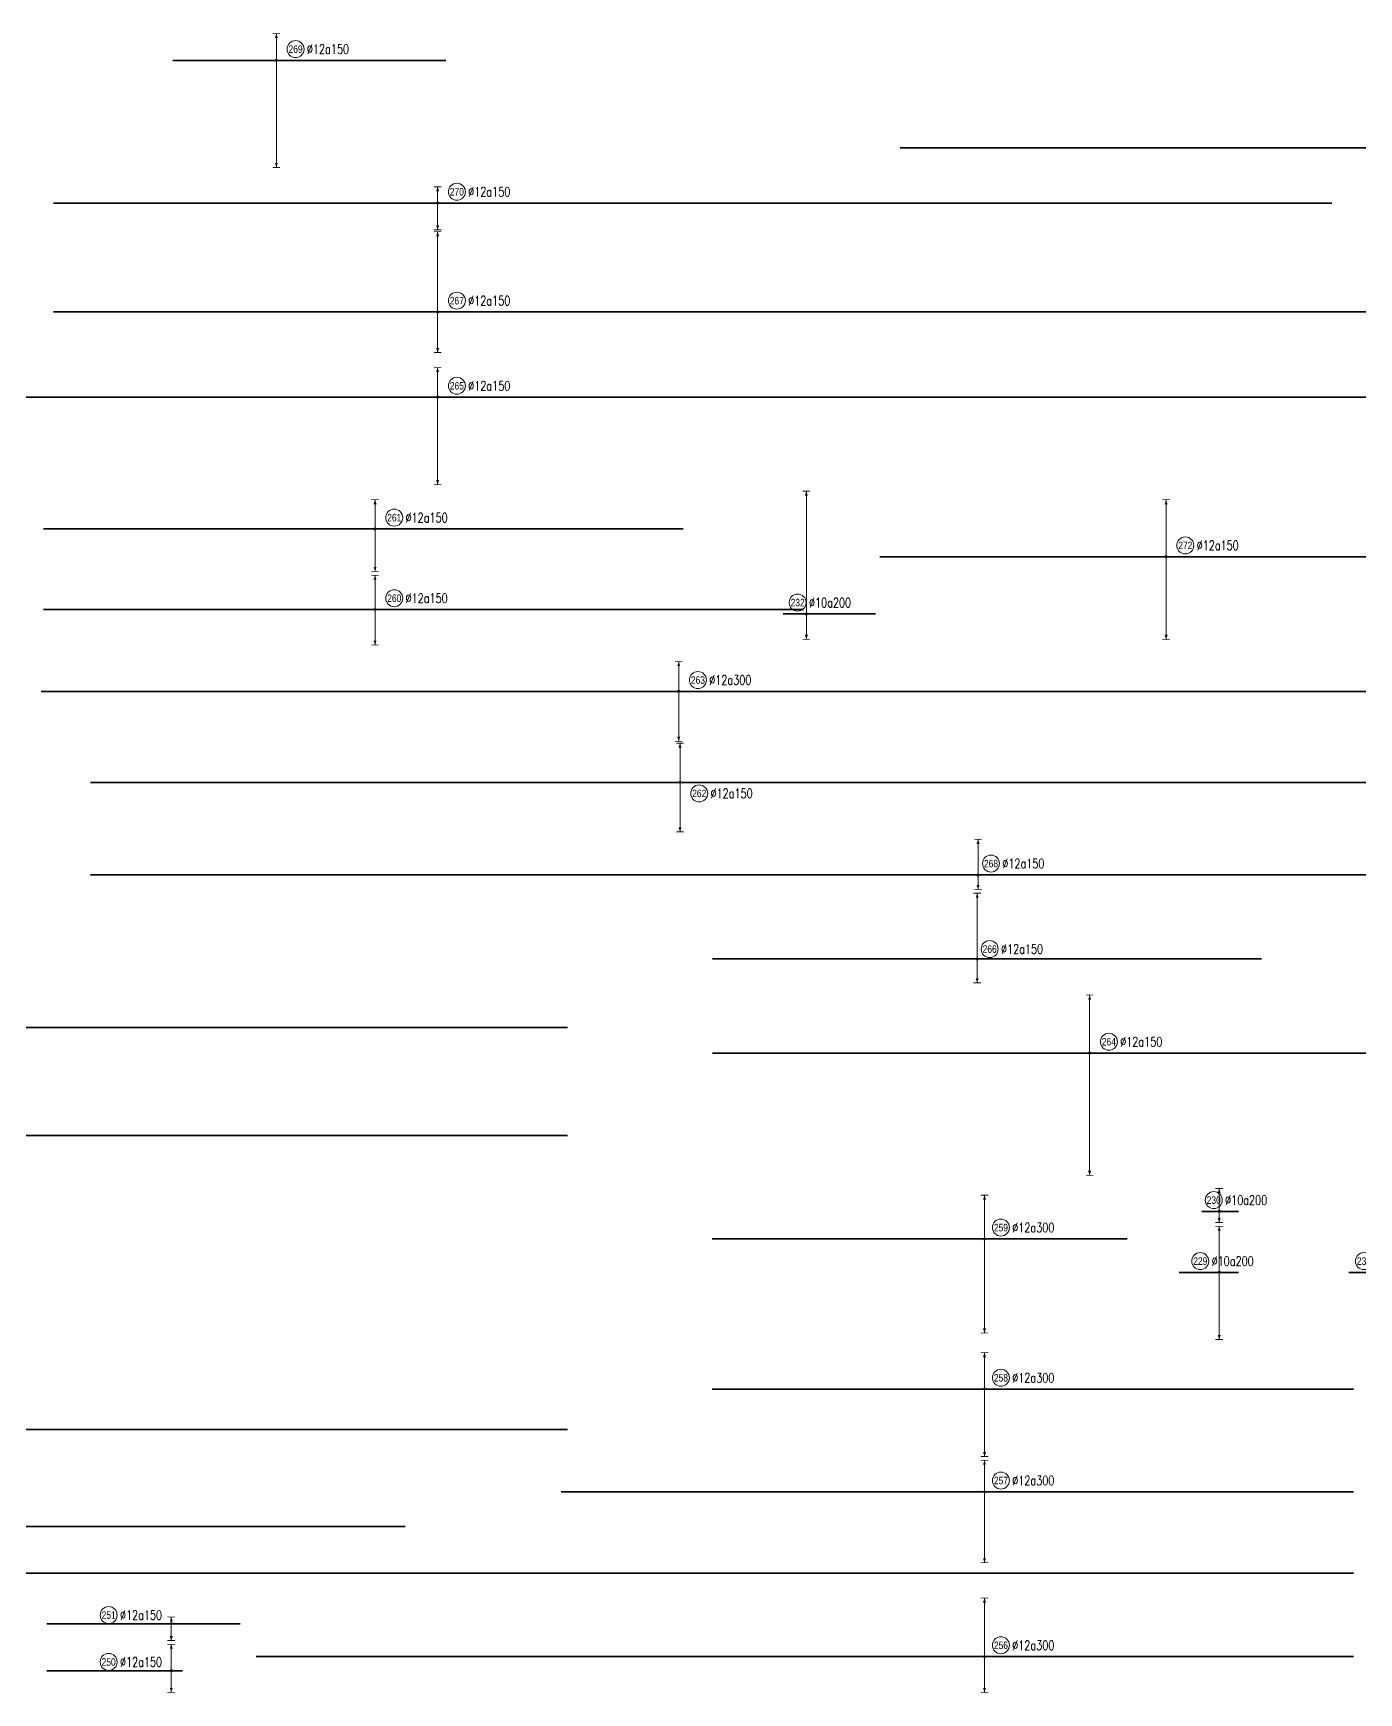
# Model space of a CAD drawing. Header units: millimetres. Extents: x -247377 to 927516, y -864259 to 155594.
# Drawn here: x 425197 to 495444, y 980 to 88920 of the extents above; entities that cross this region are included whole.
import ezdxf
from ezdxf.enums import TextEntityAlignment as Align

# ---------------------------------------------------------------- set-up
doc = ezdxf.new("R2010")
doc.units = ezdxf.units.MM
doc.header["$MEASUREMENT"] = 0
for name, color, linetype, lineweight in [('NDC_S_DIM', 1, 'Continuous', 15), ('NDC_S_REBAR', 4, 'Continuous', 35), ('NDC_S_VN TEXT', 7, 'Continuous', 20)]:
    doc.layers.add(name, color=color, linetype=linetype, lineweight=lineweight)
doc.styles.add('ARIAL', font='arial.ttf', dxfattribs={"width": 0.8})
doc.styles.add('NDC_EN TXT', font='romans.shx', dxfattribs={"width": 0.8})

# ---------------------------------------------------------------- blocks, each defined once
blk = doc.blocks.new('*U471')
h = blk.add_hatch(color=6)
edge = h.paths.add_edge_path()
edge.add_arc((-2.99, 0), 0.3, 0, 360)
at = {"layer": 'NDC_S_DIM', "color": 8}
for q in [(-2.99, 7.12), (-2.99, -28.36)]:
    blk.add_line((-2.99, 0), q, dxfattribs=at)
for points in [[(-3.99, 7.12, 0.2, 0.2, 0), (-1.99, 7.12, 0, 0, 0)], [(-3.99, -28.36, 0.2, 0.2, 0), (-1.99, -28.36, 0, 0, 0)]]:
    blk.add_lwpolyline(points, format="xyseb", dxfattribs=at)
at = {"layer": 'NDC_S_DIM'}
blk.add_circle((2.1, 3), 2.25, dxfattribs=at)
at = {"layer": 'NDC_S_DIM', "color": 6}
blk.add_circle((-2.99, 0), 0.3, dxfattribs=at)
at = {"layer": 'NDC_S_DIM', "color": 8}
for points in [[(-3.39, 5.92), (-2.99, 7.12), (-2.59, 5.92)], [(-3.39, -27.16), (-2.99, -28.36), (-2.59, -27.16)]]:
    blk.add_solid(points, dxfattribs=at)
at = {"layer": 'NDC_S_REBAR'}
for p, q in [((0, 0), (-30.46, 0)), ((-30.46, 0), (-30.46, 0)), ((0, 0), (41.89, 0)), ((41.89, 0), (41.89, 0)), ((41.89, 0), (41.89, 0)), ((-30.46, 0), (-30.46, 0))]:
    blk.add_line(p, q, dxfattribs=at)
at = {"layer": 'NDC_S_VN TEXT', "style": 'ARIAL', "width": 0.8}
blk.add_attdef('KHT', text='', height=2, dxfattribs=at).set_placement((2.1, 3), align=Align.MIDDLE_CENTER)
at = {"layer": 'NDC_S_VN TEXT', "color": 3, "style": 'NDC_EN TXT', "width": 0.75}
blk.add_attdef('DKT', (5.1, 1.75), '', height=2.5, dxfattribs=at)
blk = doc.blocks.new('*U470')
h = blk.add_hatch(color=6)
edge = h.paths.add_edge_path()
edge.add_arc((-2.99, 0), 0.3, 0, 360)
at = {"layer": 'NDC_S_DIM', "color": 8}
for q in [(-2.99, 30.3), (-2.99, -6.2)]:
    blk.add_line((-2.99, 0), q, dxfattribs=at)
for points in [[(-3.99, 30.3, 0.2, 0.2, 0), (-1.99, 30.3, 0, 0, 0)], [(-3.99, -6.2, 0.2, 0.2, 0), (-1.99, -6.2, 0, 0, 0)]]:
    blk.add_lwpolyline(points, format="xyseb", dxfattribs=at)
at = {"layer": 'NDC_S_DIM'}
blk.add_circle((2.1, 3), 2.25, dxfattribs=at)
at = {"layer": 'NDC_S_DIM', "color": 6}
blk.add_circle((-2.99, 0), 0.3, dxfattribs=at)
at = {"layer": 'NDC_S_DIM', "color": 8}
for points in [[(-3.39, 29.1), (-2.99, 30.3), (-2.59, 29.1)], [(-3.39, -5), (-2.99, -6.2), (-2.59, -5)]]:
    blk.add_solid(points, dxfattribs=at)
at = {"layer": 'NDC_S_REBAR'}
for p, q in [((0, 0), (-210.37, 0)), ((-210.37, 0), (-210.37, 0)), ((0, 0), (47.29, 0)), ((47.29, 0), (47.29, 0)), ((47.29, 0), (47.29, 0)), ((-210.37, 0), (-210.37, 0))]:
    blk.add_line(p, q, dxfattribs=at)
at = {"layer": 'NDC_S_VN TEXT', "style": 'ARIAL', "width": 0.8}
blk.add_attdef('KHT', text='', height=2, dxfattribs=at).set_placement((2.1, 3), align=Align.MIDDLE_CENTER)
at = {"layer": 'NDC_S_VN TEXT', "color": 3, "style": 'NDC_EN TXT', "width": 0.75}
blk.add_attdef('DKT', (5.1, 1.75), '', height=2.5, dxfattribs=at)
blk = doc.blocks.new('*U469')
h = blk.add_hatch(color=6)
edge = h.paths.add_edge_path()
edge.add_arc((-2.99, 0), 0.3, 0, 360)
at = {"layer": 'NDC_S_DIM', "color": 8}
for q in [(-2.99, 4.31), (-2.99, -7.09)]:
    blk.add_line((-2.99, 0), q, dxfattribs=at)
for points in [[(-3.99, 4.31, 0.2, 0.2, 0), (-1.99, 4.31, 0, 0, 0)], [(-3.99, -7.09, 0.2, 0.2, 0), (-1.99, -7.09, 0, 0, 0)]]:
    blk.add_lwpolyline(points, format="xyseb", dxfattribs=at)
at = {"layer": 'NDC_S_DIM'}
blk.add_circle((2.1, 3), 2.25, dxfattribs=at)
at = {"layer": 'NDC_S_DIM', "color": 6}
blk.add_circle((-2.99, 0), 0.3, dxfattribs=at)
at = {"layer": 'NDC_S_DIM', "color": 8}
for points in [[(-3.39, 3.11), (-2.99, 4.31), (-2.59, 3.11)], [(-3.39, -5.89), (-2.99, -7.09), (-2.59, -5.89)]]:
    blk.add_solid(points, dxfattribs=at)
at = {"layer": 'NDC_S_REBAR'}
for p, q in [((0, 0), (-104.79, 0)), ((-104.79, 0), (-104.79, 0)), ((0, 0), (233.91, 0)), ((233.91, 0), (233.91, 0)), ((233.91, 0), (233.91, 0)), ((-104.79, 0), (-104.79, 0))]:
    blk.add_line(p, q, dxfattribs=at)
at = {"layer": 'NDC_S_VN TEXT', "style": 'ARIAL', "width": 0.8}
blk.add_attdef('KHT', text='', height=2, dxfattribs=at).set_placement((2.1, 3), align=Align.MIDDLE_CENTER)
at = {"layer": 'NDC_S_VN TEXT', "color": 3, "style": 'NDC_EN TXT', "width": 0.75}
blk.add_attdef('DKT', (5.1, 1.75), '', height=2.5, dxfattribs=at)
blk = doc.blocks.new('*U467')
h = blk.add_hatch(color=6)
edge = h.paths.add_edge_path()
edge.add_arc((-2.99, 0), 0.3, 0, 360)
at = {"layer": 'NDC_S_DIM', "color": 8}
for q in [(-2.99, 21.26), (-2.99, -10.74)]:
    blk.add_line((-2.99, 0), q, dxfattribs=at)
for points in [[(-3.99, 21.26, 0.2, 0.2, 0), (-1.99, 21.26, 0, 0, 0)], [(-3.99, -10.74, 0.2, 0.2, 0), (-1.99, -10.74, 0, 0, 0)]]:
    blk.add_lwpolyline(points, format="xyseb", dxfattribs=at)
at = {"layer": 'NDC_S_DIM'}
blk.add_circle((2.1, 3), 2.25, dxfattribs=at)
at = {"layer": 'NDC_S_DIM', "color": 6}
blk.add_circle((-2.99, 0), 0.3, dxfattribs=at)
at = {"layer": 'NDC_S_DIM', "color": 8}
for points in [[(-3.39, 20.06), (-2.99, 21.26), (-2.59, 20.06)], [(-3.39, -9.54), (-2.99, -10.74), (-2.59, -9.54)]]:
    blk.add_solid(points, dxfattribs=at)
at = {"layer": 'NDC_S_REBAR'}
for p, q in [((0, 0), (-104.79, 0)), ((-104.79, 0), (-104.79, 0)), ((0, 0), (420.73, 0)), ((420.73, 0), (420.73, 0)), ((420.73, 0), (420.73, 0)), ((-104.79, 0), (-104.79, 0))]:
    blk.add_line(p, q, dxfattribs=at)
at = {"layer": 'NDC_S_VN TEXT', "style": 'ARIAL', "width": 0.8}
blk.add_attdef('KHT', text='', height=2, dxfattribs=at).set_placement((2.1, 3), align=Align.MIDDLE_CENTER)
at = {"layer": 'NDC_S_VN TEXT', "color": 3, "style": 'NDC_EN TXT', "width": 0.75}
blk.add_attdef('DKT', (5.1, 1.75), '', height=2.5, dxfattribs=at)
blk = doc.blocks.new('*U465')
h = blk.add_hatch(color=6)
edge = h.paths.add_edge_path()
edge.add_arc((-2.99, 0), 0.3, 0, 360)
at = {"layer": 'NDC_S_DIM', "color": 8}
for q in [(-2.99, 10.39), (-2.99, -13.11)]:
    blk.add_line((-2.99, 0), q, dxfattribs=at)
for points in [[(-3.99, 10.39, 0.2, 0.2, 0), (-1.99, 10.39, 0, 0, 0)], [(-3.99, -13.11, 0.2, 0.2, 0), (-1.99, -13.11, 0, 0, 0)]]:
    blk.add_lwpolyline(points, format="xyseb", dxfattribs=at)
at = {"layer": 'NDC_S_DIM', "color": 6}
blk.add_circle((-2.99, 0), 0.3, dxfattribs=at)
at = {"layer": 'NDC_S_DIM'}
blk.add_circle((2.1, -2.92), 2.25, dxfattribs=at)
at = {"layer": 'NDC_S_DIM', "color": 8}
for points in [[(-3.39, 9.19), (-2.99, 10.39), (-2.59, 9.19)], [(-3.39, -11.91), (-2.99, -13.11), (-2.59, -11.91)]]:
    blk.add_solid(points, dxfattribs=at)
at = {"layer": 'NDC_S_REBAR'}
for p, q in [((0, 0), (-159.16, 0)), ((-159.16, 0), (-159.16, 0)), ((0, 0), (420.49, 0)), ((-159.16, 0), (-159.16, 0))]:
    blk.add_line(p, q, dxfattribs=at)
at = {"layer": 'NDC_S_VN TEXT', "style": 'ARIAL', "width": 0.8}
blk.add_attdef('KHT', text='', height=2, dxfattribs=at).set_placement((2.1, -2.92), align=Align.MIDDLE_CENTER)
at = {"layer": 'NDC_S_VN TEXT', "color": 3, "style": 'NDC_EN TXT', "width": 0.75}
blk.add_attdef('DKT', (5.1, -4.17), '', height=2.5, dxfattribs=at)
blk = doc.blocks.new('*U464')
h = blk.add_hatch(color=6)
edge = h.paths.add_edge_path()
edge.add_arc((-9, 0), 0.3, 0, 360)
at = {"layer": 'NDC_S_DIM', "color": 8}
for q in [(-9, 9.4), (-9, -3.85)]:
    blk.add_line((-9, 0), q, dxfattribs=at)
for points in [[(-10, 9.4, 0.2, 0.2, 0), (-8, 9.4, 0, 0, 0)], [(-10, -3.85, 0.2, 0.2, 0), (-8, -3.85, 0, 0, 0)]]:
    blk.add_lwpolyline(points, format="xyseb", dxfattribs=at)
at = {"layer": 'NDC_S_DIM'}
blk.add_circle((-5.58, 3), 2.25, dxfattribs=at)
at = {"layer": 'NDC_S_DIM', "color": 6}
blk.add_circle((-9, 0), 0.3, dxfattribs=at)
at = {"layer": 'NDC_S_DIM', "color": 8}
for points in [[(-9.4, 8.2), (-9, 9.4), (-8.6, 8.2)], [(-9.4, -2.65), (-9, -3.85), (-8.6, -2.65)]]:
    blk.add_solid(points, dxfattribs=at)
at = {"layer": 'NDC_S_REBAR'}
for p, q in [((0, 0), (-244.14, 0)), ((-244.14, 0), (-244.14, 0)), ((0, 0), (201.21, 0)), ((201.21, 0), (201.21, 0)), ((201.21, 0), (201.21, 0)), ((-244.14, 0), (-244.14, 0))]:
    blk.add_line(p, q, dxfattribs=at)
at = {"layer": 'NDC_S_VN TEXT', "style": 'ARIAL', "width": 0.8}
blk.add_attdef('KHT', text='', height=2, dxfattribs=at).set_placement((-5.58, 3), align=Align.MIDDLE_CENTER)
at = {"layer": 'NDC_S_VN TEXT', "color": 3, "style": 'NDC_EN TXT', "width": 0.75}
blk.add_attdef('DKT', (-2.58, 1.75), '', height=2.5, dxfattribs=at)
blk = doc.blocks.new('*U463')
h = blk.add_hatch(color=6)
edge = h.paths.add_edge_path()
edge.add_arc((-8.99, 0), 0.3, 0, 360)
at = {"layer": 'NDC_S_DIM', "color": 8}
for q in [(-8.99, 17.41), (-8.99, -6.34)]:
    blk.add_line((-8.99, 0), q, dxfattribs=at)
for points in [[(-9.99, 17.41, 0.2, 0.2, 0), (-7.99, 17.41, 0, 0, 0)], [(-9.99, -6.34, 0.2, 0.2, 0), (-7.99, -6.34, 0, 0, 0)]]:
    blk.add_lwpolyline(points, format="xyseb", dxfattribs=at)
at = {"layer": 'NDC_S_DIM'}
blk.add_circle((-5.68, 2.61), 2.25, dxfattribs=at)
at = {"layer": 'NDC_S_DIM', "color": 6}
blk.add_circle((-8.99, 0), 0.3, dxfattribs=at)
at = {"layer": 'NDC_S_DIM', "color": 8}
for points in [[(-9.39, 16.21), (-8.99, 17.41), (-8.59, 16.21)], [(-9.39, -5.14), (-8.99, -6.34), (-8.59, -5.14)]]:
    blk.add_solid(points, dxfattribs=at)
at = {"layer": 'NDC_S_REBAR'}
for p, q in [((0, 0), (-79.14, 0)), ((-79.14, 0), (-79.14, 0)), ((0, 0), (66.31, 0)), ((66.31, 0), (66.31, 0)), ((66.31, 0), (66.31, 0)), ((-79.14, 0), (-79.14, 0))]:
    blk.add_line(p, q, dxfattribs=at)
at = {"layer": 'NDC_S_VN TEXT', "style": 'ARIAL', "width": 0.8}
blk.add_attdef('KHT', text='', height=2, dxfattribs=at).set_placement((-5.68, 2.61), align=Align.MIDDLE_CENTER)
at = {"layer": 'NDC_S_VN TEXT', "color": 3, "style": 'NDC_EN TXT', "width": 0.75}
blk.add_attdef('DKT', (-2.68, 1.36), '', height=2.5, dxfattribs=at)
blk = doc.blocks.new('*U461')
h = blk.add_hatch(color=6)
edge = h.paths.add_edge_path()
edge.add_arc((-2.99, 0), 0.3, 0, 360)
at = {"layer": 'NDC_S_DIM', "color": 8}
for q in [(-2.99, 15.36), (-2.99, -32.39)]:
    blk.add_line((-2.99, 0), q, dxfattribs=at)
for points in [[(-3.99, 15.36, 0.2, 0.2, 0), (-1.99, 15.36, 0, 0, 0)], [(-3.99, -32.39, 0.2, 0.2, 0), (-1.99, -32.39, 0, 0, 0)]]:
    blk.add_lwpolyline(points, format="xyseb", dxfattribs=at)
at = {"layer": 'NDC_S_DIM'}
blk.add_circle((2.1, 3), 2.25, dxfattribs=at)
at = {"layer": 'NDC_S_DIM', "color": 6}
blk.add_circle((-2.99, 0), 0.3, dxfattribs=at)
at = {"layer": 'NDC_S_DIM', "color": 8}
for points in [[(-3.39, 14.16), (-2.99, 15.36), (-2.59, 14.16)], [(-3.39, -31.19), (-2.99, -32.39), (-2.59, -31.19)]]:
    blk.add_solid(points, dxfattribs=at)
at = {"layer": 'NDC_S_REBAR'}
for p, q in [((0, 0), (-102.94, 0)), ((-102.94, 0), (-102.94, 0)), ((0, 0), (198.41, 0)), ((198.41, 0), (198.41, 0)), ((198.41, 0), (198.41, 0)), ((-102.94, 0), (-102.94, 0))]:
    blk.add_line(p, q, dxfattribs=at)
at = {"layer": 'NDC_S_VN TEXT', "style": 'ARIAL', "width": 0.8}
blk.add_attdef('KHT', text='', height=2, dxfattribs=at).set_placement((2.1, 3), align=Align.MIDDLE_CENTER)
at = {"layer": 'NDC_S_VN TEXT', "color": 3, "style": 'NDC_EN TXT', "width": 0.75}
blk.add_attdef('DKT', (5.1, 1.75), '', height=2.5, dxfattribs=at)
blk = doc.blocks.new('*U458')
h = blk.add_hatch(color=6)
edge = h.paths.add_edge_path()
edge.add_arc((-2.99, 0), 0.3, 0, 360)
at = {"layer": 'NDC_S_DIM', "color": 8}
for q in [(-2.99, 7.74), (-2.99, -11.25)]:
    blk.add_line((-2.99, 0), q, dxfattribs=at)
for points in [[(-3.99, 7.74, 0.2, 0.2, 0), (-1.99, 7.74, 0, 0, 0)], [(-3.99, -11.25, 0.2, 0.2, 0), (-1.99, -11.25, 0, 0, 0)]]:
    blk.add_lwpolyline(points, format="xyseb", dxfattribs=at)
at = {"layer": 'NDC_S_DIM'}
blk.add_circle((2.1, 3), 2.25, dxfattribs=at)
at = {"layer": 'NDC_S_DIM', "color": 6}
blk.add_circle((-2.99, 0), 0.3, dxfattribs=at)
at = {"layer": 'NDC_S_DIM', "color": 8}
for points in [[(-3.39, 6.54), (-2.99, 7.74), (-2.59, 6.54)], [(-3.39, -10.05), (-2.99, -11.25), (-2.59, -10.05)]]:
    blk.add_solid(points, dxfattribs=at)
at = {"layer": 'NDC_S_REBAR'}
for p, q in [((0, 0), (-90.85, 0)), ((-90.85, 0), (-90.85, 0)), ((0, 0), (78.65, 0)), ((78.65, 0), (78.65, 0)), ((78.65, 0), (78.65, 0)), ((-90.85, 0), (-90.85, 0))]:
    blk.add_line(p, q, dxfattribs=at)
at = {"layer": 'NDC_S_VN TEXT', "style": 'ARIAL', "width": 0.8}
blk.add_attdef('KHT', text='', height=2, dxfattribs=at).set_placement((2.1, 3), align=Align.MIDDLE_CENTER)
at = {"layer": 'NDC_S_VN TEXT', "color": 3, "style": 'NDC_EN TXT', "width": 0.75}
blk.add_attdef('DKT', (5.1, 1.75), '', height=2.5, dxfattribs=at)
blk = doc.blocks.new('*U741')
h = blk.add_hatch(color=6)
edge = h.paths.add_edge_path()
edge.add_arc((-2.99, 0), 0.3, 0, 360)
at = {"layer": 'NDC_S_DIM', "color": 8}
for q in [(-2.99, 7.82), (-2.99, -23.18)]:
    blk.add_line((-2.99, 0), q, dxfattribs=at)
for points in [[(-3.99, 7.82, 0.2, 0.2, 0), (-1.99, 7.82, 0, 0, 0)], [(-3.99, -23.18, 0.2, 0.2, 0), (-1.99, -23.18, 0, 0, 0)]]:
    blk.add_lwpolyline(points, format="xyseb", dxfattribs=at)
at = {"layer": 'NDC_S_DIM'}
blk.add_circle((2.1, 3), 2.25, dxfattribs=at)
at = {"layer": 'NDC_S_DIM', "color": 6}
blk.add_circle((-2.99, 0), 0.3, dxfattribs=at)
at = {"layer": 'NDC_S_DIM', "color": 8}
for points in [[(-3.39, 6.62), (-2.99, 7.82), (-2.59, 6.62)], [(-3.39, -21.98), (-2.99, -23.18), (-2.59, -21.98)]]:
    blk.add_solid(points, dxfattribs=at)
at = {"layer": 'NDC_S_REBAR'}
for q in [(-127.81, 0), (443.4, 0)]:
    blk.add_line((0, 0), q, dxfattribs=at)
at = {"layer": 'NDC_S_VN TEXT', "style": 'ARIAL', "width": 0.8}
blk.add_attdef('KHT', text='', height=2, dxfattribs=at).set_placement((2.1, 3), align=Align.MIDDLE_CENTER)
at = {"layer": 'NDC_S_VN TEXT', "color": 3, "style": 'NDC_EN TXT', "width": 0.75}
blk.add_attdef('DKT', (5.1, 1.75), '', height=2.5, dxfattribs=at)
blk = doc.blocks.new('*U742')
h = blk.add_hatch(color=6)
edge = h.paths.add_edge_path()
edge.add_arc((0.3, 0), 0.3, 0, 360)
at = {"layer": 'NDC_S_DIM', "color": 8}
for q in [(0.3, 32.52), (0.3, -6.73)]:
    blk.add_line((0.3, 0), q, dxfattribs=at)
for points in [[(-0.7, 32.52, 0.2, 0.2, 0), (1.3, 32.52, 0, 0, 0)], [(-0.7, -6.73, 0.2, 0.2, 0), (1.3, -6.73, 0, 0, 0)]]:
    blk.add_lwpolyline(points, format="xyseb", dxfattribs=at)
at = {"layer": 'NDC_S_DIM'}
blk.add_circle((-2, 3), 2.25, dxfattribs=at)
at = {"layer": 'NDC_S_DIM', "color": 6}
blk.add_circle((0.3, 0), 0.3, dxfattribs=at)
at = {"layer": 'NDC_S_DIM', "color": 8}
for points in [[(-0.1, 31.32), (0.3, 32.52), (0.7, 31.32)], [(-0.1, -5.53), (0.3, -6.73), (0.7, -5.53)]]:
    blk.add_solid(points, dxfattribs=at)
at = {"layer": 'NDC_S_REBAR'}
for p, q in [((0, 0), (-5.85, 0)), ((-5.85, 0), (-5.85, 0)), ((0, 0), (18.6, 0)), ((18.6, 0), (18.6, 0)), ((18.6, 0), (18.6, 0)), ((-5.85, 0), (-5.85, 0))]:
    blk.add_line(p, q, dxfattribs=at)
at = {"layer": 'NDC_S_VN TEXT', "style": 'ARIAL', "width": 0.8}
blk.add_attdef('KHT', text='', height=2, dxfattribs=at).set_placement((-2, 3), align=Align.MIDDLE_CENTER)
at = {"layer": 'NDC_S_VN TEXT', "color": 3, "style": 'NDC_EN TXT', "width": 0.75}
blk.add_attdef('DKT', (1, 1.75), '', height=2.5, dxfattribs=at)
blk = doc.blocks.new('*U744')
h = blk.add_hatch(color=6)
edge = h.paths.add_edge_path()
edge.add_arc((-2.99, 0), 0.3, 0, 360)
at = {"layer": 'NDC_S_DIM', "color": 8}
for q in [(-2.99, 15.1), (-2.99, -21.9)]:
    blk.add_line((-2.99, 0), q, dxfattribs=at)
for points in [[(-3.99, 15.1, 0.2, 0.2, 0), (-1.99, 15.1, 0, 0, 0)], [(-3.99, -21.9, 0.2, 0.2, 0), (-1.99, -21.9, 0, 0, 0)]]:
    blk.add_lwpolyline(points, format="xyseb", dxfattribs=at)
at = {"layer": 'NDC_S_DIM'}
blk.add_circle((2.1, 3), 2.25, dxfattribs=at)
at = {"layer": 'NDC_S_DIM', "color": 6}
blk.add_circle((-2.99, 0), 0.3, dxfattribs=at)
at = {"layer": 'NDC_S_DIM', "color": 8}
for points in [[(-3.39, 13.9), (-2.99, 15.1), (-2.59, 13.9)], [(-3.39, -20.7), (-2.99, -21.9), (-2.59, -20.7)]]:
    blk.add_solid(points, dxfattribs=at)
at = {"layer": 'NDC_S_REBAR'}
for p, q in [((0, 0), (-78.8, 0)), ((-78.8, 0), (-78.8, 0)), ((0, 0), (335.9, 0)), ((335.9, 0), (335.9, 0)), ((335.9, 0), (335.9, 0)), ((-78.8, 0), (-78.8, 0))]:
    blk.add_line(p, q, dxfattribs=at)
at = {"layer": 'NDC_S_VN TEXT', "style": 'ARIAL', "width": 0.8}
blk.add_attdef('KHT', text='', height=2, dxfattribs=at).set_placement((2.1, 3), align=Align.MIDDLE_CENTER)
at = {"layer": 'NDC_S_VN TEXT', "color": 3, "style": 'NDC_EN TXT', "width": 0.75}
blk.add_attdef('DKT', (5.1, 1.75), '', height=2.5, dxfattribs=at)
blk = doc.blocks.new('*U745')
h = blk.add_hatch(color=6)
edge = h.paths.add_edge_path()
edge.add_arc((-2.99, 0), 0.3, 0, 360)
at = {"layer": 'NDC_S_DIM', "color": 8}
for q in [(-2.99, 9.09), (-2.99, -9.41)]:
    blk.add_line((-2.99, 0), q, dxfattribs=at)
for points in [[(-3.99, 9.09, 0.2, 0.2, 0), (-1.99, 9.09, 0, 0, 0)], [(-3.99, -9.41, 0.2, 0.2, 0), (-1.99, -9.41, 0, 0, 0)]]:
    blk.add_lwpolyline(points, format="xyseb", dxfattribs=at)
at = {"layer": 'NDC_S_DIM'}
blk.add_circle((2.1, 3), 2.25, dxfattribs=at)
at = {"layer": 'NDC_S_DIM', "color": 6}
blk.add_circle((-2.99, 0), 0.3, dxfattribs=at)
at = {"layer": 'NDC_S_DIM', "color": 8}
for points in [[(-3.39, 7.89), (-2.99, 9.09), (-2.59, 7.89)], [(-3.39, -8.21), (-2.99, -9.41), (-2.59, -8.21)]]:
    blk.add_solid(points, dxfattribs=at)
at = {"layer": 'NDC_S_REBAR'}
for p, q in [((0, 0), (-90.85, 0)), ((-90.85, 0), (-90.85, 0)), ((0, 0), (110.5, 0)), ((110.5, 0), (110.5, 0)), ((110.5, 0), (110.5, 0)), ((-90.85, 0), (-90.85, 0))]:
    blk.add_line(p, q, dxfattribs=at)
at = {"layer": 'NDC_S_VN TEXT', "style": 'ARIAL', "width": 0.8}
blk.add_attdef('KHT', text='', height=2, dxfattribs=at).set_placement((2.1, 3), align=Align.MIDDLE_CENTER)
at = {"layer": 'NDC_S_VN TEXT', "color": 3, "style": 'NDC_EN TXT', "width": 0.75}
blk.add_attdef('DKT', (5.1, 1.75), '', height=2.5, dxfattribs=at)
blk = doc.blocks.new('*U746')
h = blk.add_hatch(color=6)
edge = h.paths.add_edge_path()
edge.add_arc((0, 0), 0.3, 0, 360)
at = {"layer": 'NDC_S_DIM', "color": 8}
for q in [(0, 11.59), (0, -24.91)]:
    blk.add_line((0, 0), q, dxfattribs=at)
for points in [[(-1, 11.59, 0.2, 0.2, 0), (1, 11.59, 0, 0, 0)], [(-1, -24.91, 0.2, 0.2, 0), (1, -24.91, 0, 0, 0)]]:
    blk.add_lwpolyline(points, format="xyseb", dxfattribs=at)
at = {"layer": 'NDC_S_DIM'}
blk.add_circle((4.35, 3), 2.25, dxfattribs=at)
at = {"layer": 'NDC_S_DIM', "color": 6}
blk.add_circle((0, 0), 0.3, dxfattribs=at)
at = {"layer": 'NDC_S_DIM', "color": 8}
for points in [[(-0.4, 10.39), (0, 11.59), (0.4, 10.39)], [(-0.4, -23.71), (0, -24.91), (0.4, -23.71)]]:
    blk.add_solid(points, dxfattribs=at)
at = {"layer": 'NDC_S_REBAR'}
for p, q in [((0, 0), (-72.19, 0)), ((-72.19, 0), (-72.19, 0)), ((0, 0), (37.76, 0)), ((37.76, 0), (37.76, 0)), ((37.76, 0), (37.76, 0)), ((-72.19, 0), (-72.19, 0))]:
    blk.add_line(p, q, dxfattribs=at)
at = {"layer": 'NDC_S_VN TEXT', "style": 'ARIAL', "width": 0.8}
blk.add_attdef('KHT', text='', height=2, dxfattribs=at).set_placement((4.35, 3), align=Align.MIDDLE_CENTER)
at = {"layer": 'NDC_S_VN TEXT', "color": 3, "style": 'NDC_EN TXT', "width": 0.75}
blk.add_attdef('DKT', (7.35, 1.75), '', height=2.5, dxfattribs=at)
blk = doc.blocks.new('*U753')
h = blk.add_hatch(color=6)
edge = h.paths.add_edge_path()
edge.add_arc((-2.99, 0), 0.3, 0, 360)
at = {"layer": 'NDC_S_DIM', "color": 8}
for q in [(-2.99, 22.22), (-2.99, -17.78)]:
    blk.add_line((-2.99, 0), q, dxfattribs=at)
for points in [[(-3.99, 22.22, 0.2, 0.2, 0), (-1.99, 22.22, 0, 0, 0)], [(-3.99, -17.78, 0.2, 0.2, 0), (-1.99, -17.78, 0, 0, 0)]]:
    blk.add_lwpolyline(points, format="xyseb", dxfattribs=at)
at = {"layer": 'NDC_S_DIM'}
blk.add_circle((-9.64, 3), 2.25, dxfattribs=at)
at = {"layer": 'NDC_S_DIM', "color": 6}
blk.add_circle((-2.99, 0), 0.3, dxfattribs=at)
at = {"layer": 'NDC_S_DIM', "color": 8}
for points in [[(-3.39, 21.02), (-2.99, 22.22), (-2.59, 21.02)], [(-3.39, -16.58), (-2.99, -17.78), (-2.59, -16.58)]]:
    blk.add_solid(points, dxfattribs=at)
at = {"layer": 'NDC_S_REBAR'}
for p, q in [((0, 0), (-13.63, 0)), ((-13.63, 0), (-13.63, 0)), ((0, 0), (5.08, 0)), ((5.08, 0), (5.08, 0)), ((5.08, 0), (5.08, 0)), ((-13.63, 0), (-13.63, 0))]:
    blk.add_line(p, q, dxfattribs=at)
at = {"layer": 'NDC_S_VN TEXT', "style": 'ARIAL', "width": 0.8}
blk.add_attdef('KHT', text='', height=2, dxfattribs=at).set_placement((-9.64, 3), align=Align.MIDDLE_CENTER)
at = {"layer": 'NDC_S_VN TEXT', "color": 3, "style": 'NDC_EN TXT', "width": 0.75}
blk.add_attdef('DKT', (-6.64, 1.75), '', height=2.5, dxfattribs=at)
blk = doc.blocks.new('*U751')
h = blk.add_hatch(color=6)
edge = h.paths.add_edge_path()
edge.add_arc((-2.99, 0), 0.3, 0, 360)
at = {"layer": 'NDC_S_DIM', "color": 8}
for q in [(-2.99, 12.22), (-2.99, -17.78)]:
    blk.add_line((-2.99, 0), q, dxfattribs=at)
for points in [[(-3.99, 12.22, 0.2, 0.2, 0), (-1.99, 12.22, 0, 0, 0)], [(-3.99, -17.78, 0.2, 0.2, 0), (-1.99, -17.78, 0, 0, 0)]]:
    blk.add_lwpolyline(points, format="xyseb", dxfattribs=at)
at = {"layer": 'NDC_S_DIM'}
blk.add_circle((-8.01, 3), 2.25, dxfattribs=at)
at = {"layer": 'NDC_S_DIM', "color": 6}
blk.add_circle((-2.99, 0), 0.3, dxfattribs=at)
at = {"layer": 'NDC_S_DIM', "color": 8}
for points in [[(-3.39, 11.02), (-2.99, 12.22), (-2.59, 11.02)], [(-3.39, -16.58), (-2.99, -17.78), (-2.59, -16.58)]]:
    blk.add_solid(points, dxfattribs=at)
at = {"layer": 'NDC_S_REBAR'}
for p, q in [((0, 0), (-13.62, 0)), ((-13.62, 0), (-13.62, 0)), ((0, 0), (2.08, 0)), ((2.08, 0), (2.08, 0)), ((2.08, 0), (2.08, 0)), ((-13.62, 0), (-13.62, 0))]:
    blk.add_line(p, q, dxfattribs=at)
at = {"layer": 'NDC_S_VN TEXT', "style": 'ARIAL', "width": 0.8}
blk.add_attdef('KHT', text='', height=2, dxfattribs=at).set_placement((-8.01, 3), align=Align.MIDDLE_CENTER)
at = {"layer": 'NDC_S_VN TEXT', "color": 3, "style": 'NDC_EN TXT', "width": 0.75}
blk.add_attdef('DKT', (-5.01, 1.75), '', height=2.5, dxfattribs=at)
blk = doc.blocks.new('*U749')
h = blk.add_hatch(color=6)
edge = h.paths.add_edge_path()
edge.add_arc((-2.99, 0), 0.3, 0, 360)
at = {"layer": 'NDC_S_DIM', "color": 8}
for q in [(-2.99, 6.06), (-2.99, -2.94)]:
    blk.add_line((-2.99, 0), q, dxfattribs=at)
for points in [[(-3.99, 6.06, 0.2, 0.2, 0), (-1.99, 6.06, 0, 0, 0)], [(-3.99, -2.94, 0.2, 0.2, 0), (-1.99, -2.94, 0, 0, 0)]]:
    blk.add_lwpolyline(points, format="xyseb", dxfattribs=at)
at = {"layer": 'NDC_S_DIM'}
blk.add_circle((-4.44, 3), 2.25, dxfattribs=at)
at = {"layer": 'NDC_S_DIM', "color": 6}
blk.add_circle((-2.99, 0), 0.3, dxfattribs=at)
at = {"layer": 'NDC_S_DIM', "color": 8}
for points in [[(-3.39, 4.86), (-2.99, 6.06), (-2.59, 4.86)], [(-3.39, -1.74), (-2.99, -2.94), (-2.59, -1.74)]]:
    blk.add_solid(points, dxfattribs=at)
at = {"layer": 'NDC_S_REBAR'}
for p, q in [((0, 0), (-7.62, 0)), ((-7.62, 0), (-7.62, 0)), ((0, 0), (2.08, 0)), ((2.08, 0), (2.08, 0)), ((2.08, 0), (2.08, 0)), ((-7.62, 0), (-7.62, 0))]:
    blk.add_line(p, q, dxfattribs=at)
at = {"layer": 'NDC_S_VN TEXT', "style": 'ARIAL', "width": 0.8}
blk.add_attdef('KHT', text='', height=2, dxfattribs=at).set_placement((-4.44, 3), align=Align.MIDDLE_CENTER)
at = {"layer": 'NDC_S_VN TEXT', "color": 3, "style": 'NDC_EN TXT', "width": 0.75}
blk.add_attdef('DKT', (-1.44, 1.75), '', height=2.5, dxfattribs=at)
blk = doc.blocks.new('*U765')
h = blk.add_hatch(color=6)
edge = h.paths.add_edge_path()
edge.add_arc((-2.99, 0), 0.3, 0, 360)
at = {"layer": 'NDC_S_DIM', "color": 8}
for q in [(-2.99, 2.59), (-2.99, -5.65)]:
    blk.add_line((-2.99, 0), q, dxfattribs=at)
for points in [[(-3.99, 2.59, 0.2, 0.2, 0), (-1.99, 2.59, 0, 0, 0)], [(-3.99, -5.65, 0.2, 0.2, 0), (-1.99, -5.65, 0, 0, 0)]]:
    blk.add_lwpolyline(points, format="xyseb", dxfattribs=at)
at = {"layer": 'NDC_S_DIM'}
blk.add_circle((2.1, 3), 2.25, dxfattribs=at)
at = {"layer": 'NDC_S_DIM', "color": 6}
blk.add_circle((-2.99, 0), 0.3, dxfattribs=at)
at = {"layer": 'NDC_S_DIM', "color": 8}
for points in [[(-3.39, 1.39), (-2.99, 2.59), (-2.59, 1.39)], [(-3.39, -4.45), (-2.99, -5.65), (-2.59, -4.45)]]:
    blk.add_solid(points, dxfattribs=at)
at = {"layer": 'NDC_S_REBAR'}
for p, q in [((0, 0), (-169.99, 0)), ((-169.99, 0), (-169.99, 0)), ((0, 0), (202.46, 0)), ((202.46, 0), (202.46, 0)), ((202.46, 0), (202.46, 0)), ((-169.99, 0), (-169.99, 0))]:
    blk.add_line(p, q, dxfattribs=at)
at = {"layer": 'NDC_S_VN TEXT', "style": 'ARIAL', "width": 0.8}
blk.add_attdef('KHT', text='', height=2, dxfattribs=at).set_placement((2.1, 3), align=Align.MIDDLE_CENTER)
at = {"layer": 'NDC_S_VN TEXT', "color": 3, "style": 'NDC_EN TXT', "width": 0.75}
blk.add_attdef('DKT', (5.1, 1.75), '', height=2.5, dxfattribs=at)
blk = doc.blocks.new('*U767')
at = {"layer": 'NDC_S_REBAR'}
for p in [(0, 0), (289.65, 0), (289.65, 0)]:
    blk.add_line(p, (289.65, 0), dxfattribs=at)
at = {"layer": 'NDC_S_VN TEXT', "style": 'ARIAL', "width": 0.8}
blk.add_attdef('KHT', text='', height=2, dxfattribs=at).set_placement((-17.9, 3), align=Align.MIDDLE_CENTER)
at = {"layer": 'NDC_S_VN TEXT', "color": 3, "style": 'NDC_EN TXT', "width": 0.75}
blk.add_attdef('DKT', (-14.9, 1.75), '', height=2.5, dxfattribs=at)
blk = doc.blocks.new('*U770')
h = blk.add_hatch(color=6)
edge = h.paths.add_edge_path()
edge.add_arc((-2.99, 0), 0.3, 0, 360)
at = {"layer": 'NDC_S_DIM', "color": 8}
for q in [(-2.99, 8.36), (-2.99, -10.54)]:
    blk.add_line((-2.99, 0), q, dxfattribs=at)
for points in [[(-3.99, 8.36, 0.2, 0.2, 0), (-1.99, 8.36, 0, 0, 0)], [(-3.99, -10.54, 0.2, 0.2, 0), (-1.99, -10.54, 0, 0, 0)]]:
    blk.add_lwpolyline(points, format="xyseb", dxfattribs=at)
at = {"layer": 'NDC_S_DIM'}
blk.add_circle((2.1, 3), 2.25, dxfattribs=at)
at = {"layer": 'NDC_S_DIM', "color": 6}
blk.add_circle((-2.99, 0), 0.3, dxfattribs=at)
at = {"layer": 'NDC_S_DIM', "color": 8}
for points in [[(-3.39, 7.16), (-2.99, 8.36), (-2.59, 7.16)], [(-3.39, -9.34), (-2.99, -10.54), (-2.59, -9.34)]]:
    blk.add_solid(points, dxfattribs=at)
at = {"layer": 'NDC_S_REBAR'}
for p, q in [((0, 0), (-84.28, 0)), ((-84.28, 0), (-84.28, 0)), ((0, 0), (470.92, 0)), ((470.92, 0), (470.92, 0)), ((470.92, 0), (470.92, 0)), ((-84.28, 0), (-84.28, 0))]:
    blk.add_line(p, q, dxfattribs=at)
at = {"layer": 'NDC_S_VN TEXT', "style": 'ARIAL', "width": 0.8}
blk.add_attdef('KHT', text='', height=2, dxfattribs=at).set_placement((2.1, 3), align=Align.MIDDLE_CENTER)
at = {"layer": 'NDC_S_VN TEXT', "color": 3, "style": 'NDC_EN TXT', "width": 0.75}
blk.add_attdef('DKT', (5.1, 1.75), '', height=2.5, dxfattribs=at)
blk = doc.blocks.new('*U777')
h = blk.add_hatch(color=6)
edge = h.paths.add_edge_path()
edge.add_arc((0, 0), 0.3, 0, 360)
at = {"layer": 'NDC_S_DIM', "color": 8}
for q in [(0, 15.51), (0, -9.49)]:
    blk.add_line((0, 0), q, dxfattribs=at)
for points in [[(-1, 15.51, 0.2, 0.2, 0), (1, 15.51, 0, 0, 0)], [(-1, -9.49, 0.2, 0.2, 0), (1, -9.49, 0, 0, 0)]]:
    blk.add_lwpolyline(points, format="xyseb", dxfattribs=at)
at = {"layer": 'NDC_S_DIM'}
blk.add_circle((4.35, 3), 2.25, dxfattribs=at)
at = {"layer": 'NDC_S_DIM', "color": 6}
blk.add_circle((0, 0), 0.3, dxfattribs=at)
at = {"layer": 'NDC_S_DIM', "color": 8}
for points in [[(-0.4, 14.31), (0, 15.51), (0.4, 14.31)], [(-0.4, -8.29), (0, -9.49), (0.4, -8.29)]]:
    blk.add_solid(points, dxfattribs=at)
at = {"layer": 'NDC_S_REBAR'}
for p, q in [((0, 0), (-192.95, 0)), ((-192.95, 0), (-192.95, 0)), ((0, 0), (97.79, 0)), ((97.79, 0), (97.79, 0)), ((97.79, 0), (97.79, 0)), ((-192.95, 0), (-192.95, 0))]:
    blk.add_line(p, q, dxfattribs=at)
at = {"layer": 'NDC_S_VN TEXT', "style": 'ARIAL', "width": 0.8}
blk.add_attdef('KHT', text='', height=2, dxfattribs=at).set_placement((4.35, 3), align=Align.MIDDLE_CENTER)
at = {"layer": 'NDC_S_VN TEXT', "color": 3, "style": 'NDC_EN TXT', "width": 0.75}
blk.add_attdef('DKT', (7.35, 1.75), '', height=2.5, dxfattribs=at)
blk = doc.blocks.new('*U781')
h = blk.add_hatch(color=6)
edge = h.paths.add_edge_path()
edge.add_arc((0, 0), 0.3, 0, 360)
at = {"layer": 'NDC_S_DIM', "color": 8}
for q in [(0, 9.63), (0, -17.87)]:
    blk.add_line((0, 0), q, dxfattribs=at)
for points in [[(-1, 9.63, 0.2, 0.2, 0), (1, 9.63, 0, 0, 0)], [(-1, -17.87, 0.2, 0.2, 0), (1, -17.87, 0, 0, 0)]]:
    blk.add_lwpolyline(points, format="xyseb", dxfattribs=at)
at = {"layer": 'NDC_S_DIM'}
blk.add_circle((4.35, 3), 2.25, dxfattribs=at)
at = {"layer": 'NDC_S_DIM', "color": 6}
blk.add_circle((0, 0), 0.3, dxfattribs=at)
at = {"layer": 'NDC_S_DIM', "color": 8}
for points in [[(-0.4, 8.43), (0, 9.63), (0.4, 8.43)], [(-0.4, -16.67), (0, -17.87), (0.4, -16.67)]]:
    blk.add_solid(points, dxfattribs=at)
at = {"layer": 'NDC_S_REBAR'}
for p, q in [((0, 0), (-72.19, 0)), ((-72.19, 0), (-72.19, 0)), ((0, 0), (97.76, 0)), ((97.76, 0), (97.76, 0)), ((97.76, 0), (97.76, 0)), ((-72.19, 0), (-72.19, 0))]:
    blk.add_line(p, q, dxfattribs=at)
at = {"layer": 'NDC_S_VN TEXT', "style": 'ARIAL', "width": 0.8}
blk.add_attdef('KHT', text='', height=2, dxfattribs=at).set_placement((4.35, 3), align=Align.MIDDLE_CENTER)
at = {"layer": 'NDC_S_VN TEXT', "color": 3, "style": 'NDC_EN TXT', "width": 0.75}
blk.add_attdef('DKT', (7.35, 1.75), '', height=2.5, dxfattribs=at)
blk = doc.blocks.new('*U771')
h = blk.add_hatch(color=6)
edge = h.paths.add_edge_path()
edge.add_arc((-2.99, 0), 0.3, 0, 360)
at = {"layer": 'NDC_S_DIM', "color": 8}
for q in [(-2.99, 14.16), (-2.99, -9.09)]:
    blk.add_line((-2.99, 0), q, dxfattribs=at)
for points in [[(-3.99, 14.16, 0.2, 0.2, 0), (-1.99, 14.16, 0, 0, 0)], [(-3.99, -9.09, 0.2, 0.2, 0), (-1.99, -9.09, 0, 0, 0)]]:
    blk.add_lwpolyline(points, format="xyseb", dxfattribs=at)
at = {"layer": 'NDC_S_DIM'}
blk.add_circle((2.1, 3), 2.25, dxfattribs=at)
at = {"layer": 'NDC_S_DIM', "color": 6}
blk.add_circle((-2.99, 0), 0.3, dxfattribs=at)
at = {"layer": 'NDC_S_DIM', "color": 8}
for points in [[(-3.39, 12.96), (-2.99, 14.16), (-2.59, 12.96)], [(-3.39, -7.89), (-2.99, -9.09), (-2.59, -7.89)]]:
    blk.add_solid(points, dxfattribs=at)
at = {"layer": 'NDC_S_REBAR'}
for p, q in [((0, 0), (-84.28, 0)), ((-84.28, 0), (-84.28, 0)), ((0, 0), (427.92, 0)), ((427.92, 0), (427.92, 0)), ((427.92, 0), (427.92, 0)), ((-84.28, 0), (-84.28, 0))]:
    blk.add_line(p, q, dxfattribs=at)
at = {"layer": 'NDC_S_VN TEXT', "style": 'ARIAL', "width": 0.8}
blk.add_attdef('KHT', text='', height=2, dxfattribs=at).set_placement((2.1, 3), align=Align.MIDDLE_CENTER)
at = {"layer": 'NDC_S_VN TEXT', "color": 3, "style": 'NDC_EN TXT', "width": 0.75}
blk.add_attdef('DKT', (5.1, 1.75), '', height=2.5, dxfattribs=at)
blk = doc.blocks.new('*U772')
at = {"layer": 'NDC_S_REBAR'}
for p in [(0, 0), (679.17, 0), (679.17, 0)]:
    blk.add_line(p, (679.17, 0), dxfattribs=at)
at = {"layer": 'NDC_S_VN TEXT', "style": 'ARIAL', "width": 0.8}
blk.add_attdef('KHT', text='', height=2, dxfattribs=at).set_placement((2.1, 3), align=Align.MIDDLE_CENTER)
at = {"layer": 'NDC_S_VN TEXT', "color": 3, "style": 'NDC_EN TXT', "width": 0.75}
blk.add_attdef('DKT', (5.1, 1.75), '', height=2.5, dxfattribs=at)
blk = doc.blocks.new('*U775')
h = blk.add_hatch(color=6)
edge = h.paths.add_edge_path()
edge.add_arc((4.54, 0), 0.3, 0, 360)
at = {"layer": 'NDC_S_DIM', "color": 8}
for q in [(4.54, 1.81), (4.54, -4.44)]:
    blk.add_line((4.54, 0), q, dxfattribs=at)
for points in [[(3.54, 1.81, 0.2, 0.2, 0), (5.54, 1.81, 0, 0, 0)], [(3.54, -4.44, 0.2, 0.2, 0), (5.54, -4.44, 0, 0, 0)]]:
    blk.add_lwpolyline(points, format="xyseb", dxfattribs=at)
at = {"layer": 'NDC_S_DIM'}
blk.add_circle((-12.05, 2.31), 2.25, dxfattribs=at)
at = {"layer": 'NDC_S_DIM', "color": 6}
blk.add_circle((4.54, 0), 0.3, dxfattribs=at)
at = {"layer": 'NDC_S_DIM', "color": 8}
for points in [[(4.14, 0.61), (4.54, 1.81), (4.94, 0.61)], [(4.14, -3.24), (4.54, -4.44), (4.94, -3.24)]]:
    blk.add_solid(points, dxfattribs=at)
at = {"layer": 'NDC_S_REBAR'}
for p, q in [((0, 0), (-28.43, 0)), ((-28.43, 0), (-28.43, 0)), ((0, 0), (22.77, 0)), ((22.77, 0), (22.77, 0)), ((22.77, 0), (22.77, 0)), ((-28.43, 0), (-28.43, 0))]:
    blk.add_line(p, q, dxfattribs=at)
at = {"layer": 'NDC_S_VN TEXT', "style": 'ARIAL', "width": 0.8}
blk.add_attdef('KHT', text='', height=2, dxfattribs=at).set_placement((-12.05, 2.31), align=Align.MIDDLE_CENTER)
at = {"layer": 'NDC_S_VN TEXT', "color": 3, "style": 'NDC_EN TXT', "width": 0.75}
blk.add_attdef('DKT', (-9.05, 1.06), '', height=2.5, dxfattribs=at)
blk = doc.blocks.new('*U774')
h = blk.add_hatch(color=6)
edge = h.paths.add_edge_path()
edge.add_arc((4.54, 0), 0.3, 0, 360)
at = {"layer": 'NDC_S_DIM', "color": 8}
for q in [(4.54, 6.99), (4.54, -5.76)]:
    blk.add_line((4.54, 0), q, dxfattribs=at)
for points in [[(3.54, 6.99, 0.2, 0.2, 0), (5.54, 6.99, 0, 0, 0)], [(3.54, -5.76, 0.2, 0.2, 0), (5.54, -5.76, 0, 0, 0)]]:
    blk.add_lwpolyline(points, format="xyseb", dxfattribs=at)
at = {"layer": 'NDC_S_DIM'}
blk.add_circle((-12.05, 2.31), 2.25, dxfattribs=at)
at = {"layer": 'NDC_S_DIM', "color": 6}
blk.add_circle((4.54, 0), 0.3, dxfattribs=at)
at = {"layer": 'NDC_S_DIM', "color": 8}
for points in [[(4.14, 5.79), (4.54, 6.99), (4.94, 5.79)], [(4.14, -4.56), (4.54, -5.76), (4.94, -4.56)]]:
    blk.add_solid(points, dxfattribs=at)
at = {"layer": 'NDC_S_REBAR'}
for p, q in [((0, 0), (-28.43, 0)), ((-28.43, 0), (-28.43, 0)), ((0, 0), (7.52, 0)), ((7.52, 0), (7.52, 0)), ((7.52, 0), (7.52, 0)), ((-28.43, 0), (-28.43, 0))]:
    blk.add_line(p, q, dxfattribs=at)
at = {"layer": 'NDC_S_VN TEXT', "style": 'ARIAL', "width": 0.8}
blk.add_attdef('KHT', text='', height=2, dxfattribs=at).set_placement((-12.05, 2.31), align=Align.MIDDLE_CENTER)
at = {"layer": 'NDC_S_VN TEXT', "color": 3, "style": 'NDC_EN TXT', "width": 0.75}
blk.add_attdef('DKT', (-9.05, 1.06), '', height=2.5, dxfattribs=at)
blk = doc.blocks.new('*U780')
h = blk.add_hatch(color=6)
edge = h.paths.add_edge_path()
edge.add_arc((0, 0), 0.3, 0, 360)
at = {"layer": 'NDC_S_DIM', "color": 8}
for q in [(0, 8.36), (0, -18.79)]:
    blk.add_line((0, 0), q, dxfattribs=at)
for points in [[(-1, 8.36, 0.2, 0.2, 0), (1, 8.36, 0, 0, 0)], [(-1, -18.79, 0.2, 0.2, 0), (1, -18.79, 0, 0, 0)]]:
    blk.add_lwpolyline(points, format="xyseb", dxfattribs=at)
at = {"layer": 'NDC_S_DIM'}
blk.add_circle((4.35, 3), 2.25, dxfattribs=at)
at = {"layer": 'NDC_S_DIM', "color": 6}
blk.add_circle((0, 0), 0.3, dxfattribs=at)
at = {"layer": 'NDC_S_DIM', "color": 8}
for points in [[(-0.4, 7.16), (0, 8.36), (0.4, 7.16)], [(-0.4, -17.59), (0, -18.79), (0.4, -17.59)]]:
    blk.add_solid(points, dxfattribs=at)
at = {"layer": 'NDC_S_REBAR'}
for p, q in [((0, 0), (-112.19, 0)), ((-112.19, 0), (-112.19, 0)), ((-112.19, 0), (-112.19, 0)), ((0, 0), (97.76, 0)), ((97.76, 0), (97.76, 0)), ((97.76, 0), (97.76, 0))]:
    blk.add_line(p, q, dxfattribs=at)
at = {"layer": 'NDC_S_VN TEXT', "style": 'ARIAL', "width": 0.8}
blk.add_attdef('KHT', text='', height=2, dxfattribs=at).set_placement((4.35, 3), align=Align.MIDDLE_CENTER)
at = {"layer": 'NDC_S_VN TEXT', "color": 3, "style": 'NDC_EN TXT', "width": 0.75}
blk.add_attdef('DKT', (7.35, 1.75), '', height=2.5, dxfattribs=at)
blk = doc.blocks.new('*U784')
h = blk.add_hatch(color=6)
edge = h.paths.add_edge_path()
edge.add_arc((-2.99, 0), 0.3, 0, 360)
at = {"layer": 'NDC_S_DIM', "color": 8}
for q in [(-2.99, 7.89), (-2.99, -13.23)]:
    blk.add_line((-2.99, 0), q, dxfattribs=at)
for points in [[(-3.99, 7.89, 0.2, 0.2, 0), (-1.99, 7.89, 0, 0, 0)], [(-3.99, -13.23, 0.2, 0.2, 0), (-1.99, -13.23, 0, 0, 0)]]:
    blk.add_lwpolyline(points, format="xyseb", dxfattribs=at)
at = {"layer": 'NDC_S_DIM'}
blk.add_circle((2.1, 3), 2.25, dxfattribs=at)
at = {"layer": 'NDC_S_DIM', "color": 6}
blk.add_circle((-2.99, 0), 0.3, dxfattribs=at)
at = {"layer": 'NDC_S_DIM', "color": 8}
for points in [[(-3.39, 6.69), (-2.99, 7.89), (-2.59, 6.69)], [(-3.39, -12.03), (-2.99, -13.23), (-2.59, -12.03)]]:
    blk.add_solid(points, dxfattribs=at)
at = {"layer": 'NDC_S_REBAR'}
for p, q in [((0, 0), (-171.91, 0)), ((-171.91, 0), (-171.91, 0)), ((0, 0), (420.84, 0)), ((-171.91, 0), (-171.91, 0))]:
    blk.add_line(p, q, dxfattribs=at)
at = {"layer": 'NDC_S_VN TEXT', "style": 'ARIAL', "width": 0.8}
blk.add_attdef('KHT', text='', height=2, dxfattribs=at).set_placement((2.1, 3), align=Align.MIDDLE_CENTER)
at = {"layer": 'NDC_S_VN TEXT', "color": 3, "style": 'NDC_EN TXT', "width": 0.75}
blk.add_attdef('DKT', (5.1, 1.75), '', height=2.5, dxfattribs=at)

msp = doc.modelspace()

# ---------------------------------------------------------------- block references
at = {"xscale": 200, "yscale": 200, "zscale": 200}
for name, p, values in [('*U471', (438682.6, 87476.7), {'KHT': '269', 'DKT': '%%C12a150'}), ('*U470', (513213.6, 82840.2), {'KHT': '274', 'DKT': '%%C12a150'}), ('*U469', (447227.9, 79919), {'KHT': '270', 'DKT': '%%C12a150'}), ('*U467', (447227.9, 74147.2), {'KHT': '267', 'DKT': '%%C12a150'}), ('*U741', (447227.9, 69635.7), {'KHT': '265', 'DKT': '%%C12a150'}), ('*U458', (443911.2, 62649.8), {'KHT': '261', 'DKT': '%%C12a150'}), ('*U742', (466107.8, 58146.8), {'KHT': '232', 'DKT': '%%c10a200'}), ('*U744', (485830.2, 61180.3), {'KHT': '272', 'DKT': '%%C12a150'}), ('*U745', (443911.2, 58381.1), {'KHT': '260', 'DKT': '%%C12a150'}), ('*U784', (460002.5, 54046.1), {'KHT': '263', 'DKT': '%%c12a300'}), ('*U465', (460072.4, 49223), {'KHT': '262', 'DKT': '%%C12a150'}), ('*U464', (477068.4, 44320.3), {'KHT': '268', 'DKT': '%%C12a150'}), ('*U463', (477018.4, 39868.1), {'KHT': '266', 'DKT': '%%C12a150'}), ('*U461', (481779.2, 34878.8), {'KHT': '264', 'DKT': '%%C12a150'}), ('*U765', (413018, 36230.9), {'KHT': '252', 'DKT': '%%c12a300'}), ('*U746', (475609.3, 25031.1), {'KHT': '259', 'DKT': '%%c12a300'}), ('*U749', (488645, 26488.7), {'KHT': '230', 'DKT': '%%c10a200'}), ('*U753', (497644.7, 23256.1), {'KHT': '231', 'DKT': '%%c10a200'}), ('*U751', (488645, 23256.1), {'KHT': '229', 'DKT': '%%c10a200'}), ('*U781', (475609.3, 17073.7), {'KHT': '258', 'DKT': '%%c12a300'}), ('*U770', (359326.7, 14928), {'KHT': '241', 'DKT': '%%c12a300'}), ('*U780', (475609.3, 11628), {'KHT': '257', 'DKT': '%%c12a300'}), ('*U771', (359326.7, 9788.1), {'KHT': '240', 'DKT': '%%c12a300'}), ('*U775', (431606.4, 4637.8), {'KHT': '251', 'DKT': '%%c12a150'}), ('*U777', (475609.3, 2898), {'KHT': '256', 'DKT': '%%c12a300'}), ('*U774', (431606.4, 2152.8), {'KHT': '250', 'DKT': '%%c12a150'})]:
    msp.add_blockref(name, p, dxfattribs=at).add_auto_attribs(values)
for name, p in [('*U767', (395581.5, 30510.8)), ('*U772', (359326.7, 7327.9))]:
    msp.add_blockref(name, p, dxfattribs=at)

doc.saveas('drawing.dxf')
